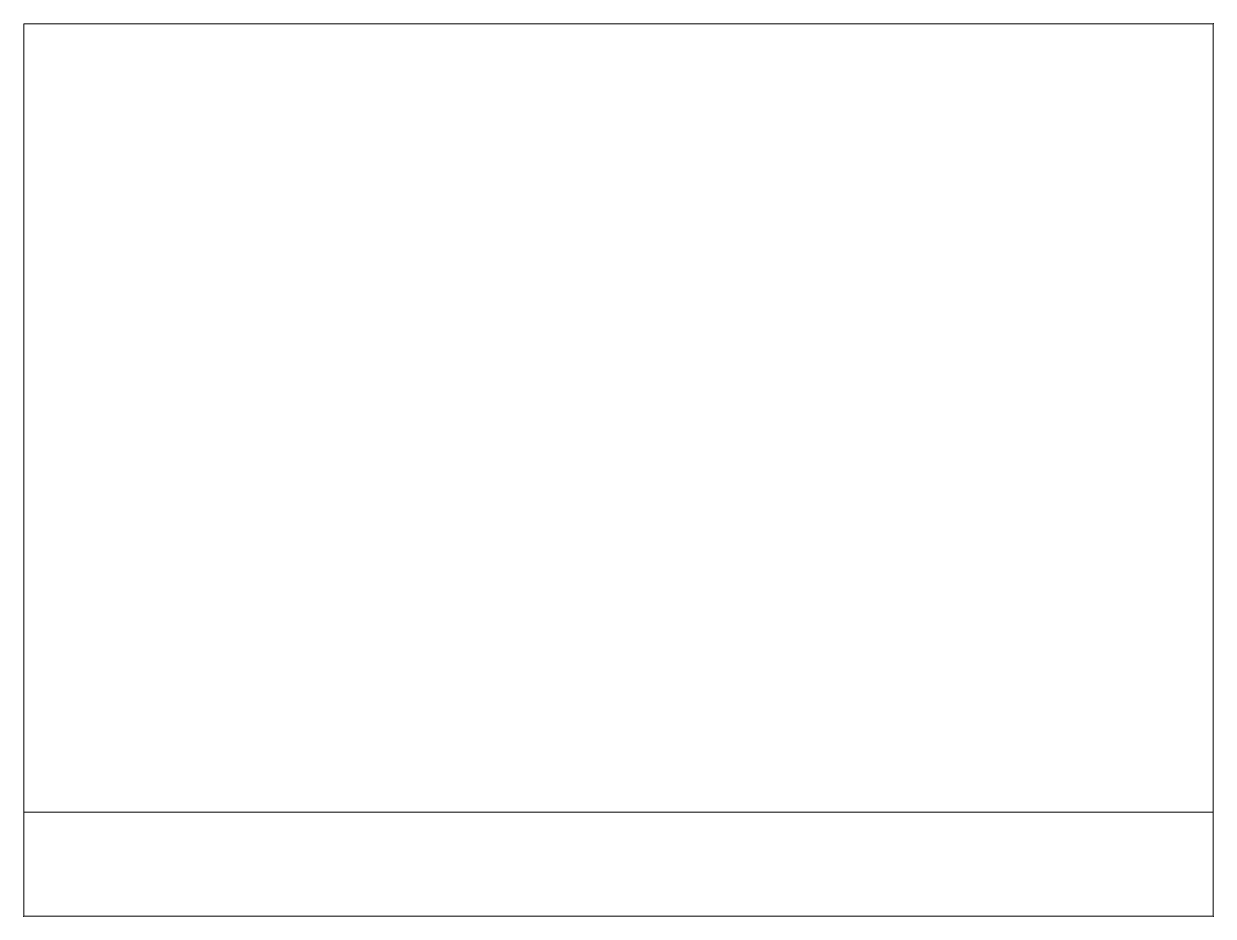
# Model space of a CAD drawing. Header units: millimetres. Extents: x 0 to 800, y -600 to 0.
import ezdxf

# ---------------------------------------------------------------- set-up
doc = ezdxf.new("R2010")
doc.units = ezdxf.units.MM
doc.header["$MEASUREMENT"] = 0

# ---------------------------------------------------------------- blocks, each defined once
blk = doc.blocks.new('BÄNKSKÅP_ENKELLUCKA_800x600V_M_G')
at = {"color": 8, "lineweight": 13}
for p, q in [((800, 0), (0, 0)), ((770, -600, 850), (770, -600, 740))]:
    blk.add_line(p, q, dxfattribs=at)
for p in [(800, 0), (0, -600), (800, -600)]:
    blk.add_point(p, dxfattribs=at)
for points in [[(0, 0, 900), (0, 0, 150), (0, -600, 150), (0, -600, 900)], [(800, 0, 150), (0, 0, 150), (0, 0, 900), (800, 0, 900)], [(0, 0, 150), (0, 0), (0, -530), (0, -530, 150)], [(800, 0), (0, 0), (0, 0, 150), (800, 0, 150)], [(0, -530), (0, 0), (800, 0), (800, -530)], [(0, -600, 150), (0, 0, 150), (800, 0, 150), (800, -600, 150)], [(0, -600, 900), (800, -600, 900), (800, 0, 900), (0, 0, 900)], [(800, -600, 150), (800, 0, 150), (800, 0, 900), (800, -600, 900)], [(800, -530), (800, 0), (800, 0, 150), (800, -530, 150)], [(0, -530), (800, -530), (800, -530, 150), (0, -530, 150)], [(0, -600, 900), (0, -600, 150), (800, -600, 150), (800, -600, 900)]]:
    blk.add_3dface(points, dxfattribs=at)

msp = doc.modelspace()

# ---------------------------------------------------------------- block references
msp.add_blockref('BÄNKSKÅP_ENKELLUCKA_800x600V_M_G', (0, 0))

doc.saveas('drawing.dxf')
